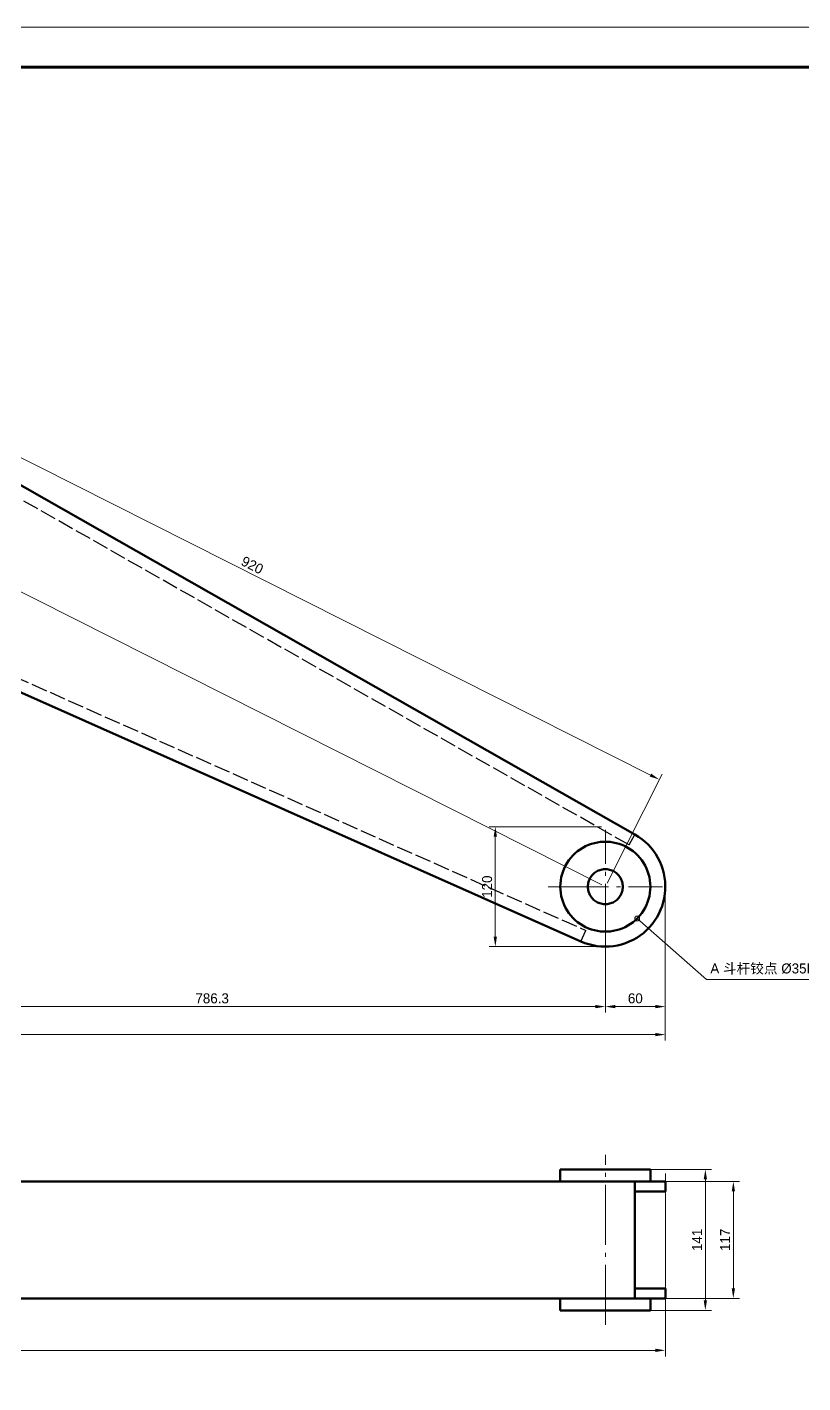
# Model space of a CAD drawing. Header units: millimetres. Extents: x 0 to 4756, y 0 to 3364.
# Drawn here: x 1503 to 2278, y 2008 to 3364 of the extents above; entities that cross this region are included whole.
import ezdxf
from ezdxf.enums import TextEntityAlignment as Align

# ---------------------------------------------------------------- set-up
doc = ezdxf.new("R2010")
doc.units = ezdxf.units.MM
doc.header["$LTSCALE"] = 4
doc.linetypes.add('GB_CENTER', pattern=[20, 15, -2, 1, -2])
doc.linetypes.add('GB_HIDDEN', pattern=[5, 4, -1])
for name, color, linetype, lineweight in [('CENTER', 7, 'GB_CENTER', 18), ('DIM', 7, 'Continuous', 18), ('FRAME', 7, 'Continuous', 70), ('HIDDEN', 7, 'GB_HIDDEN', 25), ('OUTLINE', 7, 'Continuous', 50), ('THIN', 7, 'Continuous', 18)]:
    doc.layers.add(name, color=color, linetype=linetype, lineweight=lineweight)
doc.styles.add('CJK', font='wqy-zenhei.ttc')
doc.dimstyles.new('GB', dxfattribs={"dimscale": 4, "dimtxt": 2.5, "dimasz": 2.5, "dimexe": 1.5, "dimexo": 1, "dimgap": 0.8, "dimtad": 1, "dimdec": 1, "dimdsep": 46, "dimtxsty": 'CJK', "dimcen": 2.5, "dimazin": 3, "dimtfac": 1, "dimtmove": 0, "dimatfit": 3, "dimlwd": 18, "dimlwe": 18})

msp = doc.modelspace()

# ---------------------------------------------------------------- linework, layer by layer
at = {"layer": 'CENTER'}
for p, q in [((2080.65, 2447.17), (2080.65, 2561.17)), ((2023.65, 2504.17), (2137.65, 2504.17)), ((2080.65, 2065.86), (2080.65, 2235.86))]:
    msp.add_line(p, q, dxfattribs=at)
at = {"layer": 'DIM'}
msp.add_lwpolyline([(2112.47, 2472.35), (2181.65, 2411.17), (2344.65, 2411.17)], dxfattribs=at)
msp.add_circle((2112.47, 2472.35), 2.4, dxfattribs=at)
at = {"layer": 'FRAME'}
msp.add_lwpolyline([(100, 40), (4716, 40), (4716, 3324), (100, 3324)], close=True, dxfattribs=at)
at = {"layer": 'HIDDEN'}
for points in [[(2110.3, 2556.33), (1279.42, 3028.69)], [(2104.37, 2545.89), (1273.49, 3018.26)], [(2104.37, 2545.89), (1273.49, 3018.26)], [(1269.55, 2812.39), (2061.14, 2460.31)], [(1269.55, 2812.39), (2061.14, 2460.31)], [(1264.68, 2801.43), (2056.26, 2449.34)], [(2056.26, 2449.34), (2060.11, 2447.79), (2064.06, 2446.51), (2068.08, 2445.5), (2072.17, 2444.77), (2076.29, 2444.32), (2080.44, 2444.17), (2084.58, 2444.29), (2088.71, 2444.71), (2092.8, 2445.41), (2096.83, 2446.39), (2100.79, 2447.65), (2104.64, 2449.17), (2108.39, 2450.96), (2112, 2453.01), (2115.46, 2455.3), (2118.75, 2457.82), (2121.86, 2460.56), (2124.78, 2463.51), (2127.48, 2466.66), (2129.96, 2469.99), (2132.21, 2473.48), (2134.2, 2477.11), (2135.95, 2480.88), (2137.42, 2484.76), (2138.63, 2488.73), (2139.56, 2492.77), (2140.2, 2496.87), (2140.56, 2501), (2140.64, 2505.15), (2140.43, 2509.29), (2139.93, 2513.41), (2139.15, 2517.49), (2138.09, 2521.5), (2136.76, 2525.43), (2135.15, 2529.25), (2133.29, 2532.96), (2131.17, 2536.53), (2128.81, 2539.94), (2126.23, 2543.19), (2123.42, 2546.24), (2120.41, 2549.1), (2117.21, 2551.74), (2113.84, 2554.15), (2110.3, 2556.33)], [(2056.26, 2449.34), (2060.11, 2447.79), (2064.06, 2446.51), (2068.08, 2445.5), (2072.17, 2444.77), (2076.29, 2444.32), (2080.44, 2444.17), (2084.58, 2444.29), (2088.71, 2444.71), (2092.8, 2445.41), (2096.83, 2446.39), (2100.79, 2447.65), (2104.64, 2449.17), (2108.39, 2450.96), (2112, 2453.01), (2115.46, 2455.3), (2118.75, 2457.82), (2121.86, 2460.56), (2124.78, 2463.51), (2127.48, 2466.66), (2129.96, 2469.99), (2132.21, 2473.48), (2134.2, 2477.11), (2135.95, 2480.88), (2137.42, 2484.76), (2138.63, 2488.73), (2139.56, 2492.77), (2140.2, 2496.87), (2140.56, 2501), (2140.64, 2505.15), (2140.43, 2509.29), (2139.93, 2513.41), (2139.15, 2517.49), (2138.09, 2521.5), (2136.76, 2525.43), (2135.15, 2529.25), (2133.29, 2532.96), (2131.17, 2536.53), (2128.81, 2539.94), (2126.23, 2543.19), (2123.42, 2546.24), (2120.41, 2549.1), (2117.21, 2551.74), (2113.84, 2554.15), (2110.3, 2556.33)], [(2056.26, 2449.34), (2060.11, 2447.79), (2064.06, 2446.51), (2068.08, 2445.5), (2072.17, 2444.77), (2076.29, 2444.32), (2080.44, 2444.17), (2084.58, 2444.29), (2088.71, 2444.71), (2092.8, 2445.41), (2096.83, 2446.39), (2100.79, 2447.65), (2104.64, 2449.17), (2108.39, 2450.96), (2112, 2453.01), (2115.46, 2455.3), (2118.75, 2457.82), (2121.86, 2460.56), (2124.78, 2463.51), (2127.48, 2466.66), (2129.96, 2469.99), (2132.21, 2473.48), (2134.2, 2477.11), (2135.95, 2480.88), (2137.42, 2484.76), (2138.63, 2488.73), (2139.56, 2492.77), (2140.2, 2496.87), (2140.56, 2501), (2140.64, 2505.15), (2140.43, 2509.29), (2139.93, 2513.41), (2139.15, 2517.49), (2138.09, 2521.5), (2136.76, 2525.43), (2135.15, 2529.25), (2133.29, 2532.96), (2131.17, 2536.53), (2128.81, 2539.94), (2126.23, 2543.19), (2123.42, 2546.24), (2120.41, 2549.1), (2117.21, 2551.74), (2113.84, 2554.15), (2110.3, 2556.33)], [(2104.37, 2545.89), (2110.3, 2556.33)], [(2104.37, 2545.89), (2110.3, 2556.33)], [(2125.65, 2504.17), (2125.54, 2507.3), (2125.21, 2510.43), (2124.67, 2513.52), (2123.91, 2516.57), (2122.93, 2519.56), (2121.76, 2522.47), (2120.38, 2525.29), (2118.81, 2528.01), (2117.05, 2530.62), (2115.12, 2533.09), (2113.02, 2535.43), (2110.76, 2537.61), (2108.35, 2539.63), (2105.81, 2541.47), (2103.15, 2543.14), (2100.38, 2544.61), (2097.51, 2545.89), (2094.55, 2546.96), (2091.53, 2547.83), (2088.46, 2548.48), (2085.35, 2548.92), (2082.22, 2549.14), (2079.08, 2549.14), (2075.94, 2548.92), (2072.83, 2548.48), (2069.76, 2547.83), (2066.74, 2546.96), (2063.79, 2545.89), (2060.92, 2544.61), (2058.15, 2543.14), (2055.48, 2541.47), (2052.94, 2539.63), (2050.54, 2537.61), (2048.28, 2535.43), (2046.18, 2533.09), (2044.24, 2530.62), (2042.49, 2528.01), (2040.92, 2525.29), (2039.54, 2522.47), (2038.36, 2519.56), (2037.39, 2516.57), (2036.63, 2513.52), (2036.09, 2510.43), (2035.76, 2507.3), (2035.65, 2504.17), (2035.76, 2501.03), (2036.09, 2497.9), (2036.63, 2494.81), (2037.39, 2491.76), (2038.36, 2488.77), (2039.54, 2485.86), (2040.92, 2483.04), (2042.49, 2480.32), (2044.24, 2477.72), (2046.18, 2475.24), (2048.28, 2472.91), (2050.54, 2470.72), (2052.94, 2468.71), (2055.48, 2466.86), (2058.15, 2465.19), (2060.92, 2463.72), (2063.79, 2462.44), (2066.74, 2461.37), (2069.76, 2460.5), (2072.83, 2459.85), (2075.94, 2459.41), (2079.08, 2459.19), (2082.22, 2459.19), (2085.35, 2459.41), (2088.46, 2459.85), (2091.53, 2460.5), (2094.55, 2461.37), (2097.51, 2462.44), (2100.38, 2463.72), (2103.15, 2465.19), (2105.81, 2466.86), (2108.35, 2468.71), (2110.76, 2470.72), (2113.02, 2472.91), (2115.12, 2475.24), (2117.05, 2477.72), (2118.81, 2480.32), (2120.38, 2483.04), (2121.76, 2485.86), (2122.93, 2488.77), (2123.91, 2491.76), (2124.67, 2494.81), (2125.21, 2497.9), (2125.54, 2501.03), (2125.65, 2504.17)], [(2125.65, 2504.17), (2125.54, 2507.3), (2125.21, 2510.43), (2124.67, 2513.52), (2123.91, 2516.57), (2122.93, 2519.56), (2121.76, 2522.47), (2120.38, 2525.29), (2118.81, 2528.01), (2117.05, 2530.62), (2115.12, 2533.09), (2113.02, 2535.43), (2110.76, 2537.61), (2108.35, 2539.63), (2105.81, 2541.47), (2103.15, 2543.14), (2100.38, 2544.61), (2097.51, 2545.89), (2094.55, 2546.96), (2091.53, 2547.83), (2088.46, 2548.48), (2085.35, 2548.92), (2082.22, 2549.14), (2079.08, 2549.14), (2075.94, 2548.92), (2072.83, 2548.48), (2069.76, 2547.83), (2066.74, 2546.96), (2063.79, 2545.89), (2060.92, 2544.61), (2058.15, 2543.14), (2055.48, 2541.47), (2052.94, 2539.63), (2050.54, 2537.61), (2048.28, 2535.43), (2046.18, 2533.09), (2044.24, 2530.62), (2042.49, 2528.01), (2040.92, 2525.29), (2039.54, 2522.47), (2038.36, 2519.56), (2037.39, 2516.57), (2036.63, 2513.52), (2036.09, 2510.43), (2035.76, 2507.3), (2035.65, 2504.17), (2035.76, 2501.03), (2036.09, 2497.9), (2036.63, 2494.81), (2037.39, 2491.76), (2038.36, 2488.77), (2039.54, 2485.86), (2040.92, 2483.04), (2042.49, 2480.32), (2044.24, 2477.72), (2046.18, 2475.24), (2048.28, 2472.91), (2050.54, 2470.72), (2052.94, 2468.71), (2055.48, 2466.86), (2058.15, 2465.19), (2060.92, 2463.72), (2063.79, 2462.44), (2066.74, 2461.37), (2069.76, 2460.5), (2072.83, 2459.85), (2075.94, 2459.41), (2079.08, 2459.19), (2082.22, 2459.19), (2085.35, 2459.41), (2088.46, 2459.85), (2091.53, 2460.5), (2094.55, 2461.37), (2097.51, 2462.44), (2100.38, 2463.72), (2103.15, 2465.19), (2105.81, 2466.86), (2108.35, 2468.71), (2110.76, 2470.72), (2113.02, 2472.91), (2115.12, 2475.24), (2117.05, 2477.72), (2118.81, 2480.32), (2120.38, 2483.04), (2121.76, 2485.86), (2122.93, 2488.77), (2123.91, 2491.76), (2124.67, 2494.81), (2125.21, 2497.9), (2125.54, 2501.03), (2125.65, 2504.17)], [(2125.65, 2504.17), (2125.54, 2507.3), (2125.21, 2510.43), (2124.67, 2513.52), (2123.91, 2516.57), (2122.93, 2519.56), (2121.76, 2522.47), (2120.38, 2525.29), (2118.81, 2528.01), (2117.05, 2530.62), (2115.12, 2533.09), (2113.02, 2535.43), (2110.76, 2537.61), (2108.35, 2539.63), (2105.81, 2541.47), (2103.15, 2543.14), (2100.38, 2544.61), (2097.51, 2545.89), (2094.55, 2546.96), (2091.53, 2547.83), (2088.46, 2548.48), (2085.35, 2548.92), (2082.22, 2549.14), (2079.08, 2549.14), (2075.94, 2548.92), (2072.83, 2548.48), (2069.76, 2547.83), (2066.74, 2546.96), (2063.79, 2545.89), (2060.92, 2544.61), (2058.15, 2543.14), (2055.48, 2541.47), (2052.94, 2539.63), (2050.54, 2537.61), (2048.28, 2535.43), (2046.18, 2533.09), (2044.24, 2530.62), (2042.49, 2528.01), (2040.92, 2525.29), (2039.54, 2522.47), (2038.36, 2519.56), (2037.39, 2516.57), (2036.63, 2513.52), (2036.09, 2510.43), (2035.76, 2507.3), (2035.65, 2504.17), (2035.76, 2501.03), (2036.09, 2497.9), (2036.63, 2494.81), (2037.39, 2491.76), (2038.36, 2488.77), (2039.54, 2485.86), (2040.92, 2483.04), (2042.49, 2480.32), (2044.24, 2477.72), (2046.18, 2475.24), (2048.28, 2472.91), (2050.54, 2470.72), (2052.94, 2468.71), (2055.48, 2466.86), (2058.15, 2465.19), (2060.92, 2463.72), (2063.79, 2462.44), (2066.74, 2461.37), (2069.76, 2460.5), (2072.83, 2459.85), (2075.94, 2459.41), (2079.08, 2459.19), (2082.22, 2459.19), (2085.35, 2459.41), (2088.46, 2459.85), (2091.53, 2460.5), (2094.55, 2461.37), (2097.51, 2462.44), (2100.38, 2463.72), (2103.15, 2465.19), (2105.81, 2466.86), (2108.35, 2468.71), (2110.76, 2470.72), (2113.02, 2472.91), (2115.12, 2475.24), (2117.05, 2477.72), (2118.81, 2480.32), (2120.38, 2483.04), (2121.76, 2485.86), (2122.93, 2488.77), (2123.91, 2491.76), (2124.67, 2494.81), (2125.21, 2497.9), (2125.54, 2501.03), (2125.65, 2504.17)], [(2098.15, 2504.17), (2098.11, 2502.95), (2097.98, 2501.73), (2097.77, 2500.53), (2097.47, 2499.34), (2097.09, 2498.18), (2096.64, 2497.05), (2096.1, 2495.95), (2095.49, 2494.89), (2094.81, 2493.88), (2094.05, 2492.92), (2093.24, 2492.01), (2092.36, 2491.16), (2091.42, 2490.38), (2090.43, 2489.66), (2089.4, 2489.01), (2088.32, 2488.44), (2087.2, 2487.94), (2086.06, 2487.52), (2084.88, 2487.19), (2083.69, 2486.93), (2082.48, 2486.76), (2081.26, 2486.68), (2080.04, 2486.68), (2078.82, 2486.76), (2077.61, 2486.93), (2076.41, 2487.19), (2075.24, 2487.52), (2074.09, 2487.94), (2072.98, 2488.44), (2071.9, 2489.01), (2070.86, 2489.66), (2069.87, 2490.38), (2068.94, 2491.16), (2068.06, 2492.01), (2067.24, 2492.92), (2066.49, 2493.88), (2065.81, 2494.89), (2065.2, 2495.95), (2064.66, 2497.05), (2064.2, 2498.18), (2063.83, 2499.34), (2063.53, 2500.53), (2063.32, 2501.73), (2063.19, 2502.95), (2063.15, 2504.17), (2063.19, 2505.39), (2063.32, 2506.6), (2063.53, 2507.8), (2063.83, 2508.99), (2064.2, 2510.15), (2064.66, 2511.28), (2065.2, 2512.38), (2065.81, 2513.44), (2066.49, 2514.45), (2067.24, 2515.41), (2068.06, 2516.32), (2068.94, 2517.17), (2069.87, 2517.96), (2070.86, 2518.67), (2071.9, 2519.32), (2072.98, 2519.89), (2074.09, 2520.39), (2075.24, 2520.81), (2076.41, 2521.15), (2077.61, 2521.4), (2078.82, 2521.57), (2080.04, 2521.66), (2081.26, 2521.66), (2082.48, 2521.57), (2083.69, 2521.4), (2084.88, 2521.15), (2086.06, 2520.81), (2087.2, 2520.39), (2088.32, 2519.89), (2089.4, 2519.32), (2090.43, 2518.67), (2091.42, 2517.96), (2092.36, 2517.17), (2093.24, 2516.32), (2094.05, 2515.41), (2094.81, 2514.45), (2095.49, 2513.44), (2096.1, 2512.38), (2096.64, 2511.28), (2097.09, 2510.15), (2097.47, 2508.99), (2097.77, 2507.8), (2097.98, 2506.6), (2098.11, 2505.39), (2098.15, 2504.17)], [(2098.15, 2504.17), (2098.11, 2502.95), (2097.98, 2501.73), (2097.77, 2500.53), (2097.47, 2499.34), (2097.09, 2498.18), (2096.64, 2497.05), (2096.1, 2495.95), (2095.49, 2494.89), (2094.81, 2493.88), (2094.05, 2492.92), (2093.24, 2492.01), (2092.36, 2491.16), (2091.42, 2490.38), (2090.43, 2489.66), (2089.4, 2489.01), (2088.32, 2488.44), (2087.2, 2487.94), (2086.06, 2487.52), (2084.88, 2487.19), (2083.69, 2486.93), (2082.48, 2486.76), (2081.26, 2486.68), (2080.04, 2486.68), (2078.82, 2486.76), (2077.61, 2486.93), (2076.41, 2487.19), (2075.24, 2487.52), (2074.09, 2487.94), (2072.98, 2488.44), (2071.9, 2489.01), (2070.86, 2489.66), (2069.87, 2490.38), (2068.94, 2491.16), (2068.06, 2492.01), (2067.24, 2492.92), (2066.49, 2493.88), (2065.81, 2494.89), (2065.2, 2495.95), (2064.66, 2497.05), (2064.2, 2498.18), (2063.83, 2499.34), (2063.53, 2500.53), (2063.32, 2501.73), (2063.19, 2502.95), (2063.15, 2504.17), (2063.19, 2505.39), (2063.32, 2506.6), (2063.53, 2507.8), (2063.83, 2508.99), (2064.2, 2510.15), (2064.66, 2511.28), (2065.2, 2512.38), (2065.81, 2513.44), (2066.49, 2514.45), (2067.24, 2515.41), (2068.06, 2516.32), (2068.94, 2517.17), (2069.87, 2517.96), (2070.86, 2518.67), (2071.9, 2519.32), (2072.98, 2519.89), (2074.09, 2520.39), (2075.24, 2520.81), (2076.41, 2521.15), (2077.61, 2521.4), (2078.82, 2521.57), (2080.04, 2521.66), (2081.26, 2521.66), (2082.48, 2521.57), (2083.69, 2521.4), (2084.88, 2521.15), (2086.06, 2520.81), (2087.2, 2520.39), (2088.32, 2519.89), (2089.4, 2519.32), (2090.43, 2518.67), (2091.42, 2517.96), (2092.36, 2517.17), (2093.24, 2516.32), (2094.05, 2515.41), (2094.81, 2514.45), (2095.49, 2513.44), (2096.1, 2512.38), (2096.64, 2511.28), (2097.09, 2510.15), (2097.47, 2508.99), (2097.77, 2507.8), (2097.98, 2506.6), (2098.11, 2505.39), (2098.15, 2504.17)], [(2098.15, 2504.17), (2098.11, 2505.39), (2097.98, 2506.6), (2097.77, 2507.8), (2097.47, 2508.99), (2097.09, 2510.15), (2096.64, 2511.28), (2096.1, 2512.38), (2095.49, 2513.44), (2094.81, 2514.45), (2094.05, 2515.41), (2093.24, 2516.32), (2092.36, 2517.17), (2091.42, 2517.96), (2090.43, 2518.67), (2089.4, 2519.32), (2088.32, 2519.89), (2087.2, 2520.39), (2086.06, 2520.81), (2084.88, 2521.15), (2083.69, 2521.4), (2082.48, 2521.57), (2081.26, 2521.66), (2080.04, 2521.66), (2078.82, 2521.57), (2077.61, 2521.4), (2076.41, 2521.15), (2075.24, 2520.81), (2074.09, 2520.39), (2072.98, 2519.89), (2071.9, 2519.32), (2070.86, 2518.67), (2069.87, 2517.96), (2068.94, 2517.17), (2068.06, 2516.32), (2067.24, 2515.41), (2066.49, 2514.45), (2065.81, 2513.44), (2065.2, 2512.38), (2064.66, 2511.28), (2064.2, 2510.15), (2063.83, 2508.99), (2063.53, 2507.8), (2063.32, 2506.6), (2063.19, 2505.39), (2063.15, 2504.17), (2063.19, 2502.95), (2063.32, 2501.73), (2063.53, 2500.53), (2063.83, 2499.34), (2064.2, 2498.18), (2064.66, 2497.05), (2065.2, 2495.95), (2065.81, 2494.89), (2066.49, 2493.88), (2067.24, 2492.92), (2068.06, 2492.01), (2068.94, 2491.16), (2069.87, 2490.38), (2070.86, 2489.66), (2071.9, 2489.01), (2072.98, 2488.44), (2074.09, 2487.94), (2075.24, 2487.52), (2076.41, 2487.19), (2077.61, 2486.93), (2078.82, 2486.76), (2080.04, 2486.68), (2081.26, 2486.68), (2082.48, 2486.76), (2083.69, 2486.93), (2084.88, 2487.19), (2086.06, 2487.52), (2087.2, 2487.94), (2088.32, 2488.44), (2089.4, 2489.01), (2090.43, 2489.66), (2091.42, 2490.38), (2092.36, 2491.16), (2093.24, 2492.01), (2094.05, 2492.92), (2094.81, 2493.88), (2095.49, 2494.89), (2096.1, 2495.95), (2096.64, 2497.05), (2097.09, 2498.18), (2097.47, 2499.34), (2097.77, 2500.53), (2097.98, 2501.73), (2098.11, 2502.95), (2098.15, 2504.17)], [(2056.26, 2449.34), (2061.14, 2460.31)], [(2056.26, 2449.34), (2061.14, 2460.31)]]:
    msp.add_lwpolyline(points, dxfattribs=at)
at = {"layer": 'OUTLINE'}
for points in [[(2110.3, 2556.33), (1279.42, 3028.69)], [(1264.68, 2801.43), (2056.26, 2449.34)], [(2056.26, 2449.34), (2060.11, 2447.79), (2064.06, 2446.51), (2068.08, 2445.5), (2072.17, 2444.77), (2076.29, 2444.32), (2080.44, 2444.17), (2084.58, 2444.29), (2088.71, 2444.71), (2092.8, 2445.41), (2096.83, 2446.39), (2100.79, 2447.65), (2104.64, 2449.17), (2108.39, 2450.96), (2112, 2453.01), (2115.46, 2455.3), (2118.75, 2457.82), (2121.86, 2460.56), (2124.78, 2463.51), (2127.48, 2466.66), (2129.96, 2469.99), (2132.21, 2473.48), (2134.2, 2477.11), (2135.95, 2480.88), (2137.42, 2484.76), (2138.63, 2488.73), (2139.56, 2492.77), (2140.2, 2496.87), (2140.56, 2501), (2140.64, 2505.15), (2140.43, 2509.29), (2139.93, 2513.41), (2139.15, 2517.49), (2138.09, 2521.5), (2136.76, 2525.43), (2135.15, 2529.25), (2133.29, 2532.96), (2131.17, 2536.53), (2128.81, 2539.94), (2126.23, 2543.19), (2123.42, 2546.24), (2120.41, 2549.1), (2117.21, 2551.74), (2113.84, 2554.15), (2110.3, 2556.33)], [(2125.65, 2504.17), (2125.54, 2507.3), (2125.21, 2510.43), (2124.67, 2513.52), (2123.91, 2516.57), (2122.93, 2519.56), (2121.76, 2522.47), (2120.38, 2525.29), (2118.81, 2528.01), (2117.05, 2530.62), (2115.12, 2533.09), (2113.02, 2535.43), (2110.76, 2537.61), (2108.35, 2539.63), (2105.81, 2541.47), (2103.15, 2543.14), (2100.38, 2544.61), (2097.51, 2545.89), (2094.55, 2546.96), (2091.53, 2547.83), (2088.46, 2548.48), (2085.35, 2548.92), (2082.22, 2549.14), (2079.08, 2549.14), (2075.94, 2548.92), (2072.83, 2548.48), (2069.76, 2547.83), (2066.74, 2546.96), (2063.79, 2545.89), (2060.92, 2544.61), (2058.15, 2543.14), (2055.48, 2541.47), (2052.94, 2539.63), (2050.54, 2537.61), (2048.28, 2535.43), (2046.18, 2533.09), (2044.24, 2530.62), (2042.49, 2528.01), (2040.92, 2525.29), (2039.54, 2522.47), (2038.36, 2519.56), (2037.39, 2516.57), (2036.63, 2513.52), (2036.09, 2510.43), (2035.76, 2507.3), (2035.65, 2504.17), (2035.76, 2501.03), (2036.09, 2497.9), (2036.63, 2494.81), (2037.39, 2491.76), (2038.36, 2488.77), (2039.54, 2485.86), (2040.92, 2483.04), (2042.49, 2480.32), (2044.24, 2477.72), (2046.18, 2475.24), (2048.28, 2472.91), (2050.54, 2470.72), (2052.94, 2468.71), (2055.48, 2466.86), (2058.15, 2465.19), (2060.92, 2463.72), (2063.79, 2462.44), (2066.74, 2461.37), (2069.76, 2460.5), (2072.83, 2459.85), (2075.94, 2459.41), (2079.08, 2459.19), (2082.22, 2459.19), (2085.35, 2459.41), (2088.46, 2459.85), (2091.53, 2460.5), (2094.55, 2461.37), (2097.51, 2462.44), (2100.38, 2463.72), (2103.15, 2465.19), (2105.81, 2466.86), (2108.35, 2468.71), (2110.76, 2470.72), (2113.02, 2472.91), (2115.12, 2475.24), (2117.05, 2477.72), (2118.81, 2480.32), (2120.38, 2483.04), (2121.76, 2485.86), (2122.93, 2488.77), (2123.91, 2491.76), (2124.67, 2494.81), (2125.21, 2497.9), (2125.54, 2501.03), (2125.65, 2504.17)], [(2098.15, 2504.17), (2098.11, 2505.39), (2097.98, 2506.6), (2097.77, 2507.8), (2097.47, 2508.99), (2097.09, 2510.15), (2096.64, 2511.28), (2096.1, 2512.38), (2095.49, 2513.44), (2094.81, 2514.45), (2094.05, 2515.41), (2093.24, 2516.32), (2092.36, 2517.17), (2091.42, 2517.96), (2090.43, 2518.67), (2089.4, 2519.32), (2088.32, 2519.89), (2087.2, 2520.39), (2086.06, 2520.81), (2084.88, 2521.15), (2083.69, 2521.4), (2082.48, 2521.57), (2081.26, 2521.66), (2080.04, 2521.66), (2078.82, 2521.57), (2077.61, 2521.4), (2076.41, 2521.15), (2075.24, 2520.81), (2074.09, 2520.39), (2072.98, 2519.89), (2071.9, 2519.32), (2070.86, 2518.67), (2069.87, 2517.96), (2068.94, 2517.17), (2068.06, 2516.32), (2067.24, 2515.41), (2066.49, 2514.45), (2065.81, 2513.44), (2065.2, 2512.38), (2064.66, 2511.28), (2064.2, 2510.15), (2063.83, 2508.99), (2063.53, 2507.8), (2063.32, 2506.6), (2063.19, 2505.39), (2063.15, 2504.17), (2063.19, 2502.95), (2063.32, 2501.73), (2063.53, 2500.53), (2063.83, 2499.34), (2064.2, 2498.18), (2064.66, 2497.05), (2065.2, 2495.95), (2065.81, 2494.89), (2066.49, 2493.88), (2067.24, 2492.92), (2068.06, 2492.01), (2068.94, 2491.16), (2069.87, 2490.38), (2070.86, 2489.66), (2071.9, 2489.01), (2072.98, 2488.44), (2074.09, 2487.94), (2075.24, 2487.52), (2076.41, 2487.19), (2077.61, 2486.93), (2078.82, 2486.76), (2080.04, 2486.68), (2081.26, 2486.68), (2082.48, 2486.76), (2083.69, 2486.93), (2084.88, 2487.19), (2086.06, 2487.52), (2087.2, 2487.94), (2088.32, 2488.44), (2089.4, 2489.01), (2090.43, 2489.66), (2091.42, 2490.38), (2092.36, 2491.16), (2093.24, 2492.01), (2094.05, 2492.92), (2094.81, 2493.88), (2095.49, 2494.89), (2096.1, 2495.95), (2096.64, 2497.05), (2097.09, 2498.18), (2097.47, 2499.34), (2097.77, 2500.53), (2097.98, 2501.73), (2098.11, 2502.95), (2098.15, 2504.17)], [(2125.65, 2221.36), (2035.65, 2221.36)], [(2035.65, 2209.36), (2035.65, 2221.36)], [(2125.65, 2221.36), (2125.65, 2209.36)], [(2110.3, 2209.36), (1279.42, 2209.36)], [(2110.3, 2209.36), (2110.3, 2199.36)], [(2140.65, 2209.36), (2110.3, 2209.36)], [(2140.65, 2199.36), (2110.3, 2199.36)], [(2110.3, 2199.36), (2110.3, 2102.36)], [(2140.65, 2199.36), (2140.65, 2209.36)], [(2110.3, 2102.36), (2110.3, 2092.36)], [(2140.65, 2102.36), (2110.3, 2102.36)], [(2140.65, 2092.36), (2140.65, 2102.36)], [(2110.3, 2092.36), (1279.42, 2092.36)], [(2035.65, 2080.36), (2035.65, 2092.36)], [(2140.65, 2092.36), (2110.3, 2092.36)], [(2125.65, 2092.36), (2125.65, 2080.36)], [(2125.65, 2080.36), (2035.65, 2080.36)]]:
    msp.add_lwpolyline(points, dxfattribs=at)
at = {"layer": 'THIN'}
msp.add_lwpolyline([(0, 0), (4756, 0), (4756, 3364), (0, 3364)], close=True, dxfattribs=at)

# ---------------------------------------------------------------- texts
at = {"layer": 'DIM', "style": 'CJK'}
msp.add_text('A 斗杆铰点 Ø35H9（焊后镗）', height=10, dxfattribs=at).set_placement((2185.65, 2414.37), align=Align.BOTTOM_LEFT)

# ---------------------------------------------------------------- dimensions: what is measured, and where the dimension line sits
at = {"layer": 'DIM'}
for base, p1, p2, angle in [((1313.23, 3025.58), (1259.2, 2918.44), (2080.65, 2504.17), 333.23747), ((1970.65, 2444.17), (2080.65, 2444.17), (2080.65, 2564.17), 90), ((2180.65, 2080.36), (2080.65, 2080.36), (2080.65, 2221.36), 90), ((2208.65, 2092.36), (2020.65, 2092.36), (2020.65, 2209.36), 90)]:
    msp.add_linear_dim(base=base, p1=p1, p2=p2, angle=angle, dimstyle='GB', dxfattribs=at).render()
msp.add_angular_dim_3p(base=(1257.05, 2848.47), center=(1259.2, 2918.44), p1=(294.38, 2504.17), p2=(2080.65, 2504.17), dimstyle='GB', dxfattribs=at).render()
for base, p1, p2 in [((1294.38, 2384.2), (1294.38, 2725.17), (2080.65, 2504.17)), ((214.41, 2356.2), (214.41, 2504.17), (2140.64, 2504.17)), ((2080.65, 2384.2), (2080.65, 2504.17), (2140.64, 2504.17)), ((214.38, 2040.36), (214.38, 2209.36), (2140.65, 2221.36))]:
    msp.add_linear_dim(base=base, p1=p1, p2=p2, dimstyle='GB', dxfattribs=at).render()

doc.saveas('drawing.dxf')
